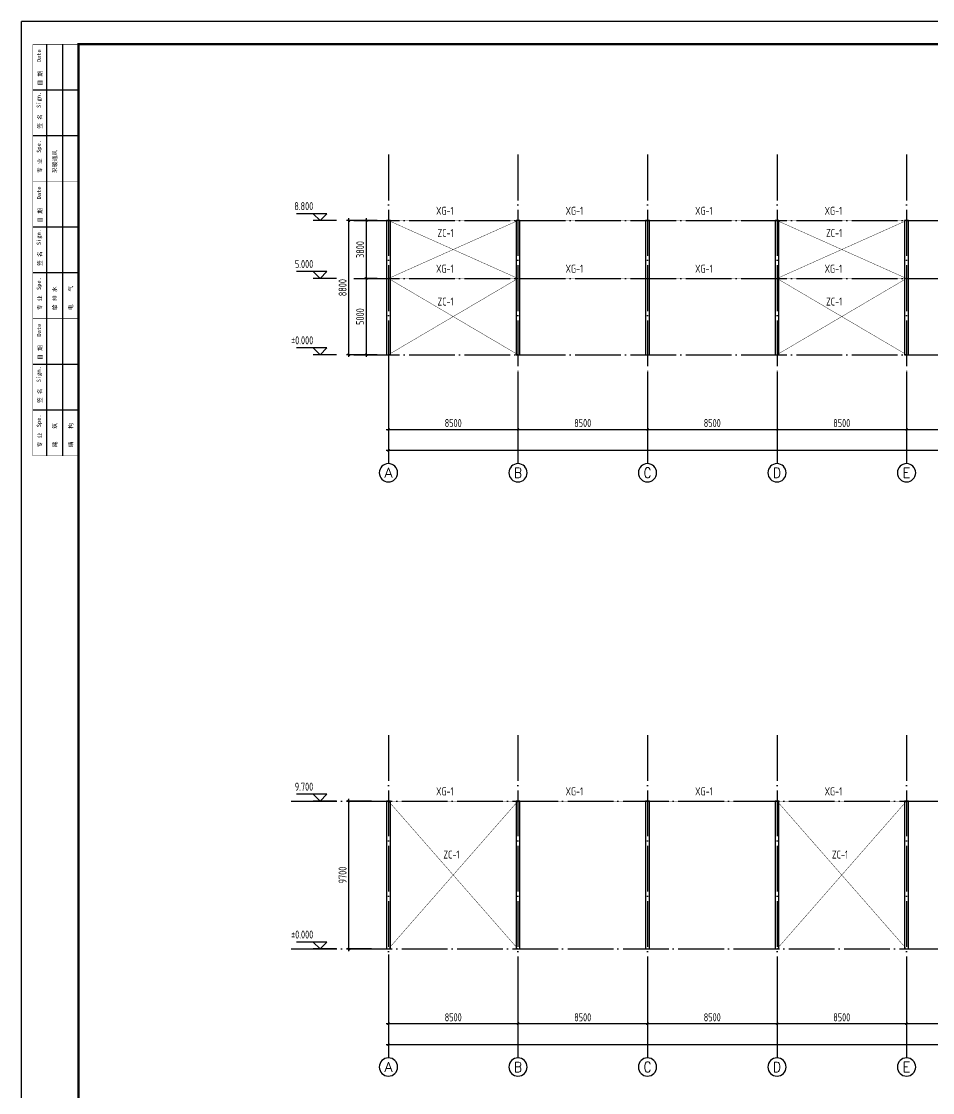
# Model space of a CAD drawing. Extents: x 753177 to 2169292, y -530934 to -273477.
# Drawn here: x 1513007 to 1572805, y -475056 to -404784 of the extents above; entities that cross this region are included whole.
import ezdxf
from ezdxf.enums import TextEntityAlignment as Align

# ---------------------------------------------------------------- set-up
doc = ezdxf.new("R2010")
doc.units = 0
doc.header["$LTSCALE"] = 1500
doc.header["$MEASUREMENT"] = 0
doc.linetypes.add('DOTE', pattern=[2.42, 2, -0.2, 0.02, -0.2])
doc.layers.get('Defpoints').update_dxf_attribs({"color": 252})
for name, color, linetype in [('00-tk', 151, 'Continuous'), ('AXIS', 3, 'Continuous'), ('AXIS_TEXT', 7, 'Continuous'), ('BOLT', 252, 'Continuous'), ('DIM', 3, 'Continuous'), ('TEXT', 7, 'Continuous'), ('THIN', 7, 'Continuous')]:
    doc.layers.add(name, color=color, linetype=linetype)
doc.layers.add('TK', color=252, linetype='Continuous', lineweight=13)
doc.styles.add('_TCH_AXIS', font='COMPLEX', dxfattribs={"bigfont": 'GBCBIG'})
doc.styles.add('COMPLEX', font='COMPLEX')
doc.styles.add('DS6HT', font='simhei.ttf', dxfattribs={"width": 0.8})
doc.styles.add('TSSD_Dimension', font='Tssdeng.shx', dxfattribs={"width": 0.7, "bigfont": 'hztxt.shx'})
doc.styles.add('TSSD_Label', font='Tssdeng.shx', dxfattribs={"width": 0.7, "bigfont": 'hztxt.shx'})
doc.dimstyles.new('TSSD_150_150', dxfattribs={"dimtxt": 525, "dimasz": 150, "dimexe": 150, "dimexo": 375, "dimgap": 150, "dimtad": 1, "dimdec": 0, "dimzin": 0, "dimdsep": 46, "dimtxsty": 'TSSD_Dimension', "dimblk": 'ARCHTICK', "dimblk1": 'ARCHTICK', "dimblk2": 'ARCHTICK', "dimcen": 0, "dimdle": 150, "dimclrt": 7, "dimadec": 0, "dimazin": 0, "dimtfac": 1, "dimtdec": 0, "dimtix": 1, "dimtmove": 2, "dimatfit": 3, "dimfxl": 0, "dimtolj": 1, "dimtzin": 0, "dimarcsym": 0})

# ---------------------------------------------------------------- blocks, each defined once
blk = doc.blocks.new('会签')
at = {"layer": '00-tk'}
for p, q in [((-1400, 24000), (-1400, 6000)), ((-700, 24000), (-700, 6000)), ((0, 22000), (-2000, 22000)), ((0, 20000), (-2000, 20000)), ((0, 16000), (-2000, 16000)), ((0, 14000), (-2000, 14000)), ((0, 10000), (-2000, 10000)), ((0, 8000), (-2000, 8000))]:
    blk.add_line(p, q, dxfattribs=at)
at = {"layer": '00-tk', "const_width": 24.7}
for points in [[(0, 6000), (-2000, 6000), (-2000, 24000)], [(0, 24000), (-2000, 24000)], [(0, 18000), (-2000, 18000)], [(0, 12000), (-2000, 12000)]]:
    blk.add_lwpolyline(points, dxfattribs=at)
at = {"layer": '00-tk', "style": 'DS6HT'}
for s, p in [('Date', (-1642, 23216)), ('日 期', (-1589, 22196)), ('Sign.', (-1651, 21215)), ('签 名', (-1603, 20306)), ('Spe.', (-1648, 19251)), ('采暖通风', (-948, 18370)), ('专 业', (-1608, 18369)), ('Date', (-1642, 17216)), ('日 期', (-1589, 16196)), ('Sign.', (-1651, 15215)), ('签 名', (-1603, 14306)), ('Spe.', (-1648, 13251)), ('给 排 水', (-956, 12372)), ('电    气', (-251, 12372)), ('专 业', (-1608, 12369)), ('Date', (-1642, 11216)), ('日 期', (-1589, 10196)), ('Sign.', (-1651, 9215)), ('签 名', (-1603, 8306)), ('Spe.', (-1648, 7251)), ('建    筑', (-948, 6372)), ('结    构', (-248, 6374)), ('专 业', (-1608, 6369))]:
    blk.add_text(s, height=180, rotation=90, dxfattribs=at).set_placement(p)
blk = doc.blocks.new('A$C16496DF1')
at = {"layer": '00-tk'}
for p, q in [((0, 0), (0, 126150)), ((3750, 1500), (3750, 124650))]:
    blk.add_line(p, q, dxfattribs=at)
at = {"layer": '00-tk', "linetype": 'Continuous'}
blk.add_line((178350, 126150), (0, 126150), dxfattribs=at)
at = {"layer": '00-tk', "const_width": 150}
blk.add_lwpolyline([(3750, 124650), (176850, 124650), (176850, 1500), (3750, 1500)], close=True, dxfattribs=at)
at = {"layer": '00-tk', "xscale": 1.5, "yscale": 1.5, "zscale": 1.5}
blk.add_blockref('会签', (3750, 88650), dxfattribs=at)
blk = doc.blocks.new('_ArchTick')
at = {"color": 0, "linetype": 'ByBlock', "const_width": 0.4}
blk.add_lwpolyline([(-0.5, -0.5), (0.5, 0.5)], dxfattribs=at)
blk = doc.blocks.new('*D683')
at = {"layer": 'AXIS', "color": 0, "lineweight": -2, "transparency": 16777216}
for p, q in [((1537095, -428170), (1537095, -431695)), ((1545595, -428170), (1545595, -431695)), ((1536945, -431545), (1545745, -431545))]:
    blk.add_line(p, q, dxfattribs=at)
at = {"layer": 'Defpoints', "color": 0, "transparency": 16777216}
for p in [(1537095, -427795), (1545595, -427795), (1545595, -431545)]:
    blk.add_point(p, dxfattribs=at)
at = {"layer": 'AXIS', "color": 0, "lineweight": -2, "transparency": 16777216, "xscale": 150, "yscale": 150, "zscale": 150, "rotation": 180}
blk.add_blockref('_ArchTick', (1537095, -431545), dxfattribs=at)
at = {"layer": 'AXIS', "color": 0, "lineweight": -2, "transparency": 16777216, "xscale": 150, "yscale": 150, "zscale": 150}
blk.add_blockref('_ArchTick', (1545595, -431545), dxfattribs=at)
at = {"layer": 'AXIS', "color": 7, "transparency": 16777216, "insert": (1541345, -431133), "char_height": 525, "attachment_point": 5, "style": 'TSSD_Dimension'}
blk.add_mtext('\\A1;8500', dxfattribs=at)
blk = doc.blocks.new('*D684')
at = {"layer": 'AXIS', "color": 0, "lineweight": -2, "transparency": 16777216}
for p, q in [((1545595, -428170), (1545595, -431695)), ((1554095, -428170), (1554095, -431695)), ((1545445, -431545), (1554245, -431545))]:
    blk.add_line(p, q, dxfattribs=at)
at = {"layer": 'Defpoints', "color": 0, "transparency": 16777216}
for p in [(1545595, -427795), (1554095, -427795), (1554095, -431545)]:
    blk.add_point(p, dxfattribs=at)
at = {"layer": 'AXIS', "color": 0, "lineweight": -2, "transparency": 16777216, "xscale": 150, "yscale": 150, "zscale": 150, "rotation": 180}
blk.add_blockref('_ArchTick', (1545595, -431545), dxfattribs=at)
at = {"layer": 'AXIS', "color": 0, "lineweight": -2, "transparency": 16777216, "xscale": 150, "yscale": 150, "zscale": 150}
blk.add_blockref('_ArchTick', (1554095, -431545), dxfattribs=at)
at = {"layer": 'AXIS', "color": 7, "transparency": 16777216, "insert": (1549845, -431133), "char_height": 525, "attachment_point": 5, "style": 'TSSD_Dimension'}
blk.add_mtext('\\A1;8500', dxfattribs=at)
blk = doc.blocks.new('*D685')
at = {"layer": 'AXIS', "color": 0, "lineweight": -2, "transparency": 16777216}
for p, q in [((1554095, -428170), (1554095, -431695)), ((1562595, -428170), (1562595, -431695)), ((1553945, -431545), (1562745, -431545))]:
    blk.add_line(p, q, dxfattribs=at)
at = {"layer": 'Defpoints', "color": 0, "transparency": 16777216}
for p in [(1554095, -427795), (1562595, -427795), (1562595, -431545)]:
    blk.add_point(p, dxfattribs=at)
at = {"layer": 'AXIS', "color": 0, "lineweight": -2, "transparency": 16777216, "xscale": 150, "yscale": 150, "zscale": 150, "rotation": 180}
blk.add_blockref('_ArchTick', (1554095, -431545), dxfattribs=at)
at = {"layer": 'AXIS', "color": 0, "lineweight": -2, "transparency": 16777216, "xscale": 150, "yscale": 150, "zscale": 150}
blk.add_blockref('_ArchTick', (1562595, -431545), dxfattribs=at)
at = {"layer": 'AXIS', "color": 7, "transparency": 16777216, "insert": (1558345, -431133), "char_height": 525, "attachment_point": 5, "style": 'TSSD_Dimension'}
blk.add_mtext('\\A1;8500', dxfattribs=at)
blk = doc.blocks.new('*D686')
at = {"layer": 'AXIS', "color": 0, "lineweight": -2, "transparency": 16777216}
for p, q in [((1562595, -428170), (1562595, -431695)), ((1571095, -428170), (1571095, -431695)), ((1562445, -431545), (1571245, -431545))]:
    blk.add_line(p, q, dxfattribs=at)
at = {"layer": 'Defpoints', "color": 0, "transparency": 16777216}
for p in [(1562595, -427795), (1571095, -427795), (1571095, -431545)]:
    blk.add_point(p, dxfattribs=at)
at = {"layer": 'AXIS', "color": 0, "lineweight": -2, "transparency": 16777216, "xscale": 150, "yscale": 150, "zscale": 150, "rotation": 180}
blk.add_blockref('_ArchTick', (1562595, -431545), dxfattribs=at)
at = {"layer": 'AXIS', "color": 0, "lineweight": -2, "transparency": 16777216, "xscale": 150, "yscale": 150, "zscale": 150}
blk.add_blockref('_ArchTick', (1571095, -431545), dxfattribs=at)
at = {"layer": 'AXIS', "color": 7, "transparency": 16777216, "insert": (1566845, -431133), "char_height": 525, "attachment_point": 5, "style": 'TSSD_Dimension'}
blk.add_mtext('\\A1;8500', dxfattribs=at)
blk = doc.blocks.new('*D687')
at = {"layer": 'AXIS', "color": 0, "lineweight": -2, "transparency": 16777216}
for p, q in [((1571095, -428170), (1571095, -431695)), ((1579595, -428170), (1579595, -431695)), ((1570945, -431545), (1579745, -431545))]:
    blk.add_line(p, q, dxfattribs=at)
at = {"layer": 'Defpoints', "color": 0, "transparency": 16777216}
for p in [(1571095, -427795), (1579595, -427795), (1579595, -431545)]:
    blk.add_point(p, dxfattribs=at)
at = {"layer": 'AXIS', "color": 0, "lineweight": -2, "transparency": 16777216, "xscale": 150, "yscale": 150, "zscale": 150, "rotation": 180}
blk.add_blockref('_ArchTick', (1571095, -431545), dxfattribs=at)
at = {"layer": 'AXIS', "color": 0, "lineweight": -2, "transparency": 16777216, "xscale": 150, "yscale": 150, "zscale": 150}
blk.add_blockref('_ArchTick', (1579595, -431545), dxfattribs=at)
at = {"layer": 'AXIS', "color": 7, "transparency": 16777216, "insert": (1575345, -431133), "char_height": 525, "attachment_point": 5, "style": 'TSSD_Dimension'}
blk.add_mtext('\\A1;8500', dxfattribs=at)
blk = doc.blocks.new('_AXISO')
blk.add_circle((0, 0), 0.5)
at = {"layer": 'AXIS_TEXT', "style": 'COMPLEX', "width": 1.041667}
blk.add_attdef('A', text='', height=0.56, dxfattribs=at).set_placement((-0.25, -0.28), (0.25, -0.28), align=Align.FIT)
blk = doc.blocks.new('*D696')
at = {"layer": 'Defpoints', "color": 0, "transparency": 16777216}
for p in [(1537095, -426648), (1647595, -426648), (1647595, -432921)]:
    blk.add_point(p, dxfattribs=at)
at = {"layer": 'DIM', "color": 0, "lineweight": -2, "transparency": 16777216}
for p, q in [((1537095, -427023), (1537095, -433071)), ((1647595, -427023), (1647595, -433071)), ((1536945, -432921), (1647745, -432921))]:
    blk.add_line(p, q, dxfattribs=at)
at = {"layer": 'DIM', "color": 0, "lineweight": -2, "transparency": 16777216, "xscale": 150, "yscale": 150, "zscale": 150, "rotation": 180}
blk.add_blockref('_ArchTick', (1537095, -432921), dxfattribs=at)
at = {"layer": 'DIM', "color": 0, "lineweight": -2, "transparency": 16777216, "xscale": 150, "yscale": 150, "zscale": 150}
blk.add_blockref('_ArchTick', (1647595, -432921), dxfattribs=at)
at = {"layer": 'DIM', "color": 7, "transparency": 16777216, "insert": (1592345, -432508), "char_height": 525, "attachment_point": 5, "style": 'TSSD_Dimension'}
blk.add_mtext('\\A1;110500', dxfattribs=at)
blk = doc.blocks.new('*D697')
at = {"layer": 'Defpoints', "color": 0, "transparency": 16777216}
for p in [(1535650, -421648), (1536735, -421648), (1536735, -426648)]:
    blk.add_point(p, dxfattribs=at)
at = {"layer": 'DIM', "color": 0, "lineweight": -2, "transparency": 16777216}
for p, q in [((1535650, -426798), (1535650, -421498)), ((1536360, -421648), (1535500, -421648)), ((1536360, -426648), (1535500, -426648))]:
    blk.add_line(p, q, dxfattribs=at)
at = {"layer": 'DIM', "color": 0, "lineweight": -2, "transparency": 16777216, "xscale": 150, "yscale": 150, "zscale": 150}
for p, rotation in [((1535650, -421648), 90), ((1535650, -426648), 270)]:
    blk.add_blockref('_ArchTick', p, dxfattribs=dict(at, rotation=rotation))
at = {"layer": 'DIM', "color": 7, "transparency": 16777216, "insert": (1535238, -424148), "char_height": 525, "attachment_point": 5, "rotation": 90, "style": 'TSSD_Dimension'}
blk.add_mtext('\\A1;5000', dxfattribs=at)
blk = doc.blocks.new('*D698')
at = {"layer": 'Defpoints', "color": 0, "transparency": 16777216}
for p in [(1535650, -417848), (1536735, -417848), (1536735, -421648)]:
    blk.add_point(p, dxfattribs=at)
at = {"layer": 'DIM', "color": 0, "lineweight": -2, "transparency": 16777216}
for p, q in [((1536360, -417848), (1535500, -417848)), ((1535650, -421798), (1535650, -417698)), ((1536360, -421648), (1535500, -421648))]:
    blk.add_line(p, q, dxfattribs=at)
at = {"layer": 'DIM', "color": 0, "lineweight": -2, "transparency": 16777216, "xscale": 150, "yscale": 150, "zscale": 150}
for p, rotation in [((1535650, -417848), 90), ((1535650, -421648), 270)]:
    blk.add_blockref('_ArchTick', p, dxfattribs=dict(at, rotation=rotation))
at = {"layer": 'DIM', "color": 7, "transparency": 16777216, "insert": (1535238, -419748), "char_height": 525, "attachment_point": 5, "rotation": 90, "style": 'TSSD_Dimension'}
blk.add_mtext('\\A1;3800', dxfattribs=at)
blk = doc.blocks.new('*D699')
at = {"layer": 'Defpoints', "color": 0, "transparency": 16777216}
for p in [(1534496, -417848), (1536360, -417848), (1536360, -426648)]:
    blk.add_point(p, dxfattribs=at)
at = {"layer": 'DIM', "color": 0, "lineweight": -2, "transparency": 16777216}
for p, q in [((1535985, -417848), (1534346, -417848)), ((1534496, -426798), (1534496, -417698)), ((1535985, -426648), (1534346, -426648))]:
    blk.add_line(p, q, dxfattribs=at)
at = {"layer": 'DIM', "color": 0, "lineweight": -2, "transparency": 16777216, "xscale": 150, "yscale": 150, "zscale": 150}
for p, rotation in [((1534496, -417848), 90), ((1534496, -426648), 270)]:
    blk.add_blockref('_ArchTick', p, dxfattribs=dict(at, rotation=rotation))
at = {"layer": 'DIM', "color": 7, "transparency": 16777216, "insert": (1534084, -422248), "char_height": 525, "attachment_point": 5, "rotation": 90, "style": 'TSSD_Dimension'}
blk.add_mtext('\\A1;8800', dxfattribs=at)
blk = doc.blocks.new('*D705')
at = {"layer": 'AXIS', "color": 0, "lineweight": -2, "transparency": 16777216}
for p, q in [((1537095, -467155), (1537095, -470680)), ((1545595, -467155), (1545595, -470680)), ((1536945, -470530), (1545745, -470530))]:
    blk.add_line(p, q, dxfattribs=at)
at = {"layer": 'Defpoints', "color": 0, "transparency": 16777216}
for p in [(1537095, -466780), (1545595, -466780), (1545595, -470530)]:
    blk.add_point(p, dxfattribs=at)
at = {"layer": 'AXIS', "color": 0, "lineweight": -2, "transparency": 16777216, "xscale": 150, "yscale": 150, "zscale": 150, "rotation": 180}
blk.add_blockref('_ArchTick', (1537095, -470530), dxfattribs=at)
at = {"layer": 'AXIS', "color": 0, "lineweight": -2, "transparency": 16777216, "xscale": 150, "yscale": 150, "zscale": 150}
blk.add_blockref('_ArchTick', (1545595, -470530), dxfattribs=at)
at = {"layer": 'AXIS', "color": 7, "transparency": 16777216, "insert": (1541345, -470118), "char_height": 525, "attachment_point": 5, "style": 'TSSD_Dimension'}
blk.add_mtext('\\A1;8500', dxfattribs=at)
blk = doc.blocks.new('*D706')
at = {"layer": 'AXIS', "color": 0, "lineweight": -2, "transparency": 16777216}
for p, q in [((1545595, -467155), (1545595, -470680)), ((1554095, -467155), (1554095, -470680)), ((1545445, -470530), (1554245, -470530))]:
    blk.add_line(p, q, dxfattribs=at)
at = {"layer": 'Defpoints', "color": 0, "transparency": 16777216}
for p in [(1545595, -466780), (1554095, -466780), (1554095, -470530)]:
    blk.add_point(p, dxfattribs=at)
at = {"layer": 'AXIS', "color": 0, "lineweight": -2, "transparency": 16777216, "xscale": 150, "yscale": 150, "zscale": 150, "rotation": 180}
blk.add_blockref('_ArchTick', (1545595, -470530), dxfattribs=at)
at = {"layer": 'AXIS', "color": 0, "lineweight": -2, "transparency": 16777216, "xscale": 150, "yscale": 150, "zscale": 150}
blk.add_blockref('_ArchTick', (1554095, -470530), dxfattribs=at)
at = {"layer": 'AXIS', "color": 7, "transparency": 16777216, "insert": (1549845, -470118), "char_height": 525, "attachment_point": 5, "style": 'TSSD_Dimension'}
blk.add_mtext('\\A1;8500', dxfattribs=at)
blk = doc.blocks.new('*D707')
at = {"layer": 'AXIS', "color": 0, "lineweight": -2, "transparency": 16777216}
for p, q in [((1554095, -467155), (1554095, -470680)), ((1562595, -467155), (1562595, -470680)), ((1553945, -470530), (1562745, -470530))]:
    blk.add_line(p, q, dxfattribs=at)
at = {"layer": 'Defpoints', "color": 0, "transparency": 16777216}
for p in [(1554095, -466780), (1562595, -466780), (1562595, -470530)]:
    blk.add_point(p, dxfattribs=at)
at = {"layer": 'AXIS', "color": 0, "lineweight": -2, "transparency": 16777216, "xscale": 150, "yscale": 150, "zscale": 150, "rotation": 180}
blk.add_blockref('_ArchTick', (1554095, -470530), dxfattribs=at)
at = {"layer": 'AXIS', "color": 0, "lineweight": -2, "transparency": 16777216, "xscale": 150, "yscale": 150, "zscale": 150}
blk.add_blockref('_ArchTick', (1562595, -470530), dxfattribs=at)
at = {"layer": 'AXIS', "color": 7, "transparency": 16777216, "insert": (1558345, -470118), "char_height": 525, "attachment_point": 5, "style": 'TSSD_Dimension'}
blk.add_mtext('\\A1;8500', dxfattribs=at)
blk = doc.blocks.new('*D708')
at = {"layer": 'AXIS', "color": 0, "lineweight": -2, "transparency": 16777216}
for p, q in [((1562595, -467155), (1562595, -470680)), ((1571095, -467155), (1571095, -470680)), ((1562445, -470530), (1571245, -470530))]:
    blk.add_line(p, q, dxfattribs=at)
at = {"layer": 'Defpoints', "color": 0, "transparency": 16777216}
for p in [(1562595, -466780), (1571095, -466780), (1571095, -470530)]:
    blk.add_point(p, dxfattribs=at)
at = {"layer": 'AXIS', "color": 0, "lineweight": -2, "transparency": 16777216, "xscale": 150, "yscale": 150, "zscale": 150, "rotation": 180}
blk.add_blockref('_ArchTick', (1562595, -470530), dxfattribs=at)
at = {"layer": 'AXIS', "color": 0, "lineweight": -2, "transparency": 16777216, "xscale": 150, "yscale": 150, "zscale": 150}
blk.add_blockref('_ArchTick', (1571095, -470530), dxfattribs=at)
at = {"layer": 'AXIS', "color": 7, "transparency": 16777216, "insert": (1566845, -470118), "char_height": 525, "attachment_point": 5, "style": 'TSSD_Dimension'}
blk.add_mtext('\\A1;8500', dxfattribs=at)
blk = doc.blocks.new('*D709')
at = {"layer": 'AXIS', "color": 0, "lineweight": -2, "transparency": 16777216}
for p, q in [((1571095, -467155), (1571095, -470680)), ((1579595, -467155), (1579595, -470680)), ((1570945, -470530), (1579745, -470530))]:
    blk.add_line(p, q, dxfattribs=at)
at = {"layer": 'Defpoints', "color": 0, "transparency": 16777216}
for p in [(1571095, -466780), (1579595, -466780), (1579595, -470530)]:
    blk.add_point(p, dxfattribs=at)
at = {"layer": 'AXIS', "color": 0, "lineweight": -2, "transparency": 16777216, "xscale": 150, "yscale": 150, "zscale": 150, "rotation": 180}
blk.add_blockref('_ArchTick', (1571095, -470530), dxfattribs=at)
at = {"layer": 'AXIS', "color": 0, "lineweight": -2, "transparency": 16777216, "xscale": 150, "yscale": 150, "zscale": 150}
blk.add_blockref('_ArchTick', (1579595, -470530), dxfattribs=at)
at = {"layer": 'AXIS', "color": 7, "transparency": 16777216, "insert": (1575345, -470118), "char_height": 525, "attachment_point": 5, "style": 'TSSD_Dimension'}
blk.add_mtext('\\A1;8500', dxfattribs=at)
blk = doc.blocks.new('*D718')
at = {"layer": 'Defpoints', "color": 0, "transparency": 16777216}
for p in [(1537095, -465633), (1647595, -465633), (1647595, -471906)]:
    blk.add_point(p, dxfattribs=at)
at = {"layer": 'DIM', "color": 0, "lineweight": -2, "transparency": 16777216}
for p, q in [((1537095, -466008), (1537095, -472056)), ((1647595, -466008), (1647595, -472056)), ((1536945, -471906), (1647745, -471906))]:
    blk.add_line(p, q, dxfattribs=at)
at = {"layer": 'DIM', "color": 0, "lineweight": -2, "transparency": 16777216, "xscale": 150, "yscale": 150, "zscale": 150, "rotation": 180}
blk.add_blockref('_ArchTick', (1537095, -471906), dxfattribs=at)
at = {"layer": 'DIM', "color": 0, "lineweight": -2, "transparency": 16777216, "xscale": 150, "yscale": 150, "zscale": 150}
blk.add_blockref('_ArchTick', (1647595, -471906), dxfattribs=at)
at = {"layer": 'DIM', "color": 7, "transparency": 16777216, "insert": (1592345, -471493), "char_height": 525, "attachment_point": 5, "style": 'TSSD_Dimension'}
blk.add_mtext('\\A1;110500', dxfattribs=at)
blk = doc.blocks.new('*D703')
at = {"layer": 'Defpoints', "color": 0, "transparency": 16777216}
for p in [(1534496, -455933), (1536360, -455933), (1536360, -465633)]:
    blk.add_point(p, dxfattribs=at)
at = {"layer": 'DIM', "color": 0, "lineweight": -2, "transparency": 16777216}
for p, q in [((1535985, -455933), (1534346, -455933)), ((1534496, -465783), (1534496, -455783)), ((1535985, -465633), (1534346, -465633))]:
    blk.add_line(p, q, dxfattribs=at)
at = {"layer": 'DIM', "color": 0, "lineweight": -2, "transparency": 16777216, "xscale": 150, "yscale": 150, "zscale": 150}
for p, rotation in [((1534496, -455933), 90), ((1534496, -465633), 270)]:
    blk.add_blockref('_ArchTick', p, dxfattribs=dict(at, rotation=rotation))
at = {"layer": 'DIM', "color": 7, "transparency": 16777216, "insert": (1534084, -460783), "char_height": 525, "attachment_point": 5, "rotation": 90, "style": 'TSSD_Dimension'}
blk.add_mtext('\\A1;9700', dxfattribs=at)

msp = doc.modelspace()

# ---------------------------------------------------------------- linework, layer by layer
at = {"color": 4, "linetype": 'ByBlock'}
for points in [[(1537219.9, -417847.7), (1536969.9, -417847.7), (1536969.9, -426647.7), (1537219.9, -426647.7)], [(1545719.9, -417847.7), (1545469.9, -417847.7), (1545469.9, -426647.7), (1545719.9, -426647.7)], [(1554219.9, -417847.7), (1553969.9, -417847.7), (1553969.9, -426647.7), (1554219.9, -426647.7)], [(1562719.9, -417847.7), (1562469.9, -417847.7), (1562469.9, -426647.7), (1562719.9, -426647.7)], [(1571219.9, -417847.7), (1570969.9, -417847.7), (1570969.9, -426647.7), (1571219.9, -426647.7)], [(1537219.9, -455932.7), (1536969.9, -455932.7), (1536969.9, -465632.7), (1537219.9, -465632.7)], [(1545719.9, -455932.7), (1545469.9, -455932.7), (1545469.9, -465632.7), (1545719.9, -465632.7)], [(1554219.9, -455932.7), (1553969.9, -455932.7), (1553969.9, -465632.7), (1554219.9, -465632.7)], [(1562719.9, -455932.7), (1562469.9, -455932.7), (1562469.9, -465632.7), (1562719.9, -465632.7)], [(1571219.9, -455932.7), (1570969.9, -455932.7), (1570969.9, -465632.7), (1571219.9, -465632.7)]]:
    msp.add_lwpolyline(points, close=True, dxfattribs=at)
at = {"layer": 'AXIS', "color": 252, "linetype": 'DOTE'}
for p, q in [((1537094.9, -413521.8), (1537094.9, -427795.3)), ((1545594.9, -413521.8), (1545594.9, -427795.3)), ((1554094.9, -413521.8), (1554094.9, -427795.3)), ((1562594.9, -413521.8), (1562594.9, -427795.3)), ((1571094.9, -413521.8), (1571094.9, -427795.3)), ((1537094.9, -451606.8), (1537094.9, -466780.3)), ((1545594.9, -451606.8), (1545594.9, -466780.3)), ((1554094.9, -451606.8), (1554094.9, -466780.3)), ((1562594.9, -451606.8), (1562594.9, -466780.3)), ((1571094.9, -451606.8), (1571094.9, -466780.3))]:
    msp.add_line(p, q, dxfattribs=at)
at = {"layer": 'AXIS', "color": 253, "linetype": 'DOTE'}
for p, q in [((1534830.2, -417847.7), (1648401.8, -417847.7)), ((1534830.2, -421647.7), (1648401.8, -421647.7)), ((1534830.2, -426647.7), (1648401.8, -426647.7)), ((1530708.3, -455932.7), (1648401.8, -455932.7)), ((1530708.3, -465632.7), (1648401.8, -465632.7))]:
    msp.add_line(p, q, dxfattribs=at)
at = {"layer": 'AXIS'}
for p, q in [((1537094.9, -427795.3), (1537094.9, -433795.3)), ((1545594.9, -427795.3), (1545594.9, -433795.3)), ((1554094.9, -427795.3), (1554094.9, -433795.3)), ((1562594.9, -427795.3), (1562594.9, -433795.3)), ((1571094.9, -427795.3), (1571094.9, -433795.3)), ((1537094.9, -466780.3), (1537094.9, -472780.3)), ((1545594.9, -466780.3), (1545594.9, -472780.3)), ((1554094.9, -466780.3), (1554094.9, -472780.3)), ((1562594.9, -466780.3), (1562594.9, -472780.3)), ((1571094.9, -466780.3), (1571094.9, -472780.3))]:
    msp.add_line(p, q, dxfattribs=at)
at = {"layer": 'BOLT', "color": 4, "const_width": 25}
for points in [[(1545594.9, -426647.7), (1537094.9, -421647.7), (1545594.9, -417847.7)], [(1537094.9, -417847.7), (1647594.9, -417847.7)], [(1537094.9, -426647.7), (1545594.9, -421647.7), (1537094.9, -417847.7)], [(1571094.9, -426647.7), (1562594.9, -421647.7), (1571094.9, -417847.7)], [(1562594.9, -426647.7), (1571094.9, -421647.7), (1562594.9, -417847.7)], [(1537094.9, -421647.7), (1647594.9, -421647.7)], [(1537094.9, -455932.7), (1647594.9, -455932.7)], [(1537094.9, -465632.7), (1545594.9, -455932.7)], [(1545594.9, -465632.7), (1537094.9, -455932.7)], [(1562594.9, -465632.7), (1571094.9, -455932.7)], [(1571094.9, -465632.7), (1562594.9, -455932.7)]]:
    msp.add_lwpolyline(points, dxfattribs=at)
at = {"layer": 'THIN'}
for p, q in [((1532160.4, -417397.7), (1531049.8, -417397.7)), ((1532610.4, -417847.7), (1532160.4, -417397.7)), ((1533060.4, -417397.7), (1532160.4, -417397.7)), ((1532610.4, -417847.7), (1533060.4, -417397.7)), ((1533686.3, -417847.7), (1532160.4, -417847.7)), ((1532160.4, -421197.7), (1531049.8, -421197.7)), ((1532610.4, -421647.7), (1532160.4, -421197.7)), ((1533060.4, -421197.7), (1532160.4, -421197.7)), ((1532610.4, -421647.7), (1533060.4, -421197.7)), ((1533686.3, -421647.7), (1532160.4, -421647.7)), ((1532160.4, -426197.7), (1531049.8, -426197.7)), ((1532610.4, -426647.7), (1532160.4, -426197.7)), ((1533060.4, -426197.7), (1532160.4, -426197.7)), ((1532610.4, -426647.7), (1533060.4, -426197.7)), ((1533686.3, -426647.7), (1532160.4, -426647.7)), ((1532160.4, -455482.7), (1531049.8, -455482.7)), ((1532610.4, -455932.7), (1532160.4, -455482.7)), ((1533060.4, -455482.7), (1532160.4, -455482.7)), ((1533686.3, -455932.7), (1532160.4, -455932.7)), ((1532610.4, -455932.7), (1533060.4, -455482.7)), ((1532160.4, -465182.7), (1531049.8, -465182.7)), ((1532610.4, -465632.7), (1532160.4, -465182.7)), ((1533060.4, -465182.7), (1532160.4, -465182.7)), ((1532610.4, -465632.7), (1533060.4, -465182.7)), ((1533686.3, -465632.7), (1532160.4, -465632.7))]:
    msp.add_line(p, q, dxfattribs=at)

# ---------------------------------------------------------------- block references
at = {"layer": 'AXIS'}
ref = msp.add_blockref('_AXISO', (1537094.9, -434395.3), dxfattribs=dict(at, xscale=-1200, yscale=1200, zscale=1200))
ref.add_attrib('A', 'A', dxfattribs={"layer": 'AXIS_TEXT', "height": 637.8, "style": '_TCH_AXIS'}).set_placement((1536821.6, -434714.2), (1537368.3, -434714.2), align=Align.FIT)
ref = msp.add_blockref('_AXISO', (1545594.9, -434395.3), dxfattribs=dict(at, xscale=-1200, yscale=1200, zscale=1200))
ref.add_attrib('A', 'B', dxfattribs={"layer": 'AXIS_TEXT', "height": 652.9, "style": '_TCH_AXIS'}).set_placement((1545330.7, -434721.7), (1545859.2, -434721.7), align=Align.FIT)
ref = msp.add_blockref('_AXISO', (1554094.9, -434395.3), dxfattribs=dict(at, xscale=-1200, yscale=1200, zscale=1200))
ref.add_attrib('A', 'C', dxfattribs={"layer": 'AXIS_TEXT', "height": 683.5, "style": '_TCH_AXIS'}).set_placement((1553850.8, -434737.1), (1554339, -434737.1), align=Align.FIT)
ref = msp.add_blockref('_AXISO', (1562594.9, -434395.3), dxfattribs=dict(at, xscale=-1200, yscale=1200, zscale=1200))
ref.add_attrib('A', 'D', dxfattribs={"layer": 'AXIS_TEXT', "height": 652.9, "style": '_TCH_AXIS'}).set_placement((1562330.7, -434721.7), (1562859.2, -434721.7), align=Align.FIT)
ref = msp.add_blockref('_AXISO', (1571094.9, -434395.3), dxfattribs=dict(at, xscale=-1200, yscale=1200, zscale=1200))
ref.add_attrib('A', 'E', dxfattribs={"layer": 'AXIS_TEXT', "height": 668.2, "style": '_TCH_AXIS'}).set_placement((1570840.4, -434729.4), (1571349.5, -434729.4), align=Align.FIT)
ref = msp.add_blockref('_AXISO', (1537094.9, -473380.3), dxfattribs=dict(at, xscale=-1200, yscale=1200, zscale=1200))
ref.add_attrib('A', 'A', dxfattribs={"layer": 'AXIS_TEXT', "height": 637.8, "style": '_TCH_AXIS'}).set_placement((1536821.6, -473699.2), (1537368.3, -473699.2), align=Align.FIT)
ref = msp.add_blockref('_AXISO', (1545594.9, -473380.3), dxfattribs=dict(at, xscale=-1200, yscale=1200, zscale=1200))
ref.add_attrib('A', 'B', dxfattribs={"layer": 'AXIS_TEXT', "height": 652.9, "style": '_TCH_AXIS'}).set_placement((1545330.7, -473706.8), (1545859.2, -473706.8), align=Align.FIT)
ref = msp.add_blockref('_AXISO', (1554094.9, -473380.3), dxfattribs=dict(at, xscale=-1200, yscale=1200, zscale=1200))
ref.add_attrib('A', 'C', dxfattribs={"layer": 'AXIS_TEXT', "height": 683.5, "style": '_TCH_AXIS'}).set_placement((1553850.8, -473722.1), (1554339, -473722.1), align=Align.FIT)
ref = msp.add_blockref('_AXISO', (1562594.9, -473380.3), dxfattribs=dict(at, xscale=-1200, yscale=1200, zscale=1200))
ref.add_attrib('A', 'D', dxfattribs={"layer": 'AXIS_TEXT', "height": 652.9, "style": '_TCH_AXIS'}).set_placement((1562330.7, -473706.8), (1562859.2, -473706.8), align=Align.FIT)
ref = msp.add_blockref('_AXISO', (1571094.9, -473380.3), dxfattribs=dict(at, xscale=-1200, yscale=1200, zscale=1200))
ref.add_attrib('A', 'E', dxfattribs={"layer": 'AXIS_TEXT', "height": 668.2, "style": '_TCH_AXIS'}).set_placement((1570840.4, -473714.4), (1571349.5, -473714.4), align=Align.FIT)
at = {"layer": 'TK', "color": 2, "linetype": 'ByBlock'}
msp.add_blockref('A$C16496DF1', (1513007.4, -530934.4), dxfattribs=at)

# ---------------------------------------------------------------- texts
at = {"layer": 'TEXT', "style": 'TSSD_Label', "width": 0.7}
for s, p in [('XG-1', (1541367.4, -417629)), ('XG-1', (1549867.4, -417629)), ('XG-1', (1558367.4, -417629)), ('XG-1', (1566867.4, -417629)), ('ZC-1', (1541367.4, -419083.5)), ('ZC-1', (1566867.4, -419083.5)), ('XG-1', (1541367.4, -421429)), ('XG-1', (1549867.4, -421429)), ('XG-1', (1558367.4, -421429)), ('XG-1', (1566867.4, -421429)), ('XG-1', (1566867.4, -421429)), ('ZC-1', (1541367.4, -423583.5)), ('ZC-1', (1566867.4, -423583.5)), ('XG-1', (1541367.4, -455714)), ('XG-1', (1549867.4, -455714)), ('XG-1', (1558367.4, -455714)), ('XG-1', (1566867.4, -455714)), ('ZC-1', (1541753.1, -459860.8)), ('ZC-1', (1567253.1, -459860.8))]:
    msp.add_text(s, height=525, dxfattribs=at).set_placement(p, align=Align.BOTTOM_RIGHT)
at = {"layer": 'THIN', "style": 'TSSD_Label', "width": 0.7}
for s, p in [('8.800', (1532160.4, -417322.7)), ('5.000', (1532160.4, -421122.7)), ('%%P0.000', (1532160.4, -426122.7)), ('9.700', (1532160.4, -455407.7)), ('%%P0.000', (1532160.4, -465107.7))]:
    msp.add_text(s, height=525, dxfattribs=at).set_placement(p, align=Align.BOTTOM_RIGHT)

# ---------------------------------------------------------------- dimensions: what is measured, and where the dimension line sits
at = {"layer": 'AXIS'}
for p1, p2, picture, middle in [((1537094.9, -427795.3), (1545594.9, -427795.3), '*D683', (1541344.9, -431132.8)), ((1545594.9, -427795.3), (1554094.9, -427795.3), '*D684', (1549844.9, -431132.8)), ((1554094.9, -427795.3), (1562594.9, -427795.3), '*D685', (1558344.9, -431132.8)), ((1562594.9, -427795.3), (1571094.9, -427795.3), '*D686', (1566844.9, -431132.8)), ((1571094.9, -427795.3), (1579594.9, -427795.3), '*D687', (1575344.9, -431132.8)), ((1537094.9, -466780.3), (1545594.9, -466780.3), '*D705', (1541344.9, -470117.8)), ((1545594.9, -466780.3), (1554094.9, -466780.3), '*D706', (1549844.9, -470117.8)), ((1554094.9, -466780.3), (1562594.9, -466780.3), '*D707', (1558344.9, -470117.8)), ((1562594.9, -466780.3), (1571094.9, -466780.3), '*D708', (1566844.9, -470117.8)), ((1571094.9, -466780.3), (1579594.9, -466780.3), '*D709', (1575344.9, -470117.8))]:
    dim = msp.add_aligned_dim(p1=p1, p2=p2, distance=-3750, dimstyle='TSSD_150_150', dxfattribs=at)
    dim.commit()
    dim.dimension.update_dxf_attribs({"geometry": picture, "text_midpoint": middle})
at = {"layer": 'DIM'}
for base, p1, p2, picture, middle in [((1534496, -417847.7), (1536360.4, -426647.7), (1536360.4, -417847.7), '*D699', (1534083.5, -422247.7)), ((1535650.4, -417847.7), (1536735.4, -421647.7), (1536735.4, -417847.7), '*D698', (1535237.9, -419747.7)), ((1535650.4, -421647.7), (1536735.4, -426647.7), (1536735.4, -421647.7), '*D697', (1535237.9, -424147.7)), ((1534496, -455932.7), (1536360.4, -465632.7), (1536360.4, -455932.7), '*D703', (1534083.5, -460782.7))]:
    dim = msp.add_linear_dim(base=base, p1=p1, p2=p2, angle=90, dimstyle='TSSD_150_150', dxfattribs=at)
    dim.commit()
    dim.dimension.update_dxf_attribs({"geometry": picture, "text_midpoint": middle})
for base, p1, p2, picture, middle in [((1647594.9, -432920.5), (1537094.9, -426647.7), (1647594.9, -426647.7), '*D696', (1592344.9, -432508)), ((1647594.9, -471905.6), (1537094.9, -465632.7), (1647594.9, -465632.7), '*D718', (1592344.9, -471493.1))]:
    dim = msp.add_linear_dim(base=base, p1=p1, p2=p2, dimstyle='TSSD_150_150', dxfattribs=at)
    dim.commit()
    dim.dimension.update_dxf_attribs({"geometry": picture, "text_midpoint": middle})

doc.saveas('drawing.dxf')
